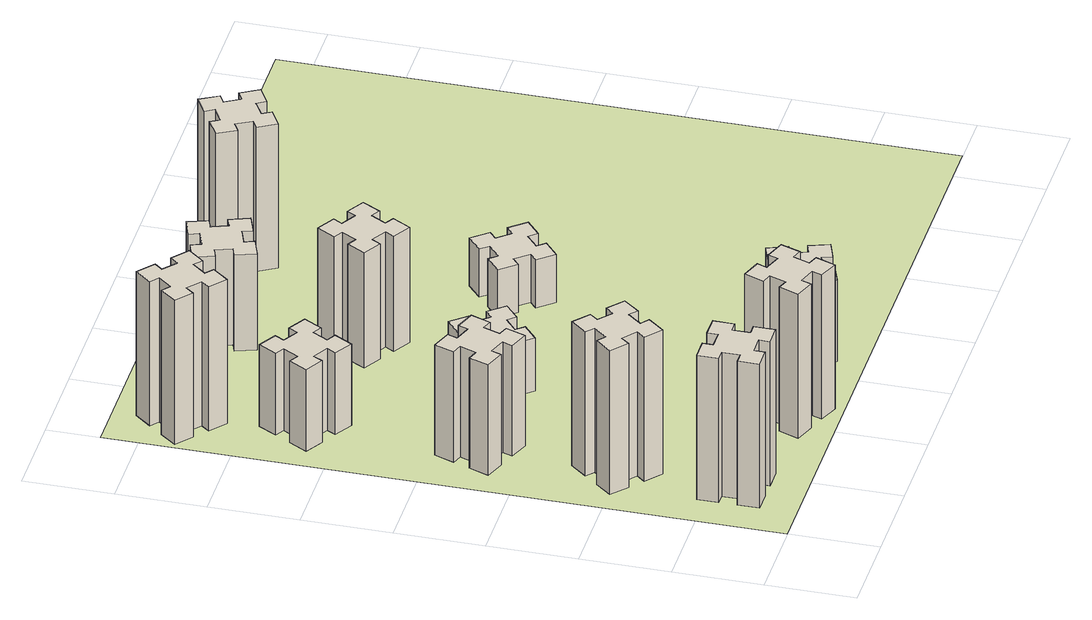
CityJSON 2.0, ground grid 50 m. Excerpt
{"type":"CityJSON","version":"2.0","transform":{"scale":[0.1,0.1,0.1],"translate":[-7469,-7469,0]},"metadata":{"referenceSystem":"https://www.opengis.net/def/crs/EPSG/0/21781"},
"CityObjects":{
"building1":{"type":"Building","attributes":{"class":"1000","function":"1000","usage":"1000","yearOfConstruction":2016,"roofType":"1000","measuredHeight":90,"storeysAboveGround":30,"storeysBelowGround":0},"geometry":[{"type":"Solid","lod":"1","boundaries":[[[[0,1,2,3,4,5,6,7,8,9,10,11,12,13,14,15,16,17,18,19]],[[17,16,20,21]],[[16,15,22,20]],[[15,14,23,22]],[[14,13,24,23]],[[13,12,25,24]],[[12,11,26,25]],[[11,10,27,26]],[[10,9,28,27]],[[9,8,29,28]],[[8,7,30,29]],[[7,6,31,30]],[[6,5,32,31]],[[5,4,33,32]],[[4,3,34,33]],[[3,2,35,34]],[[2,1,36,35]],[[1,0,37,36]],[[0,19,38,37]],[[19,18,39,38]],[[18,17,21,39]],[[24,25,26,27,28,29,30,31,32,33,34,35,36,37,38,39,21,20,22,23]]]]}]},
"building2":{"type":"Building","attributes":{"class":"1000","function":"1000","usage":"1000","yearOfConstruction":2016,"roofType":"1000","measuredHeight":90,"storeysAboveGround":30,"storeysBelowGround":0},"geometry":[{"type":"Solid","lod":"1","boundaries":[[[[40,41,42,43,44,45,46,47,48,49,50,51,52,53,54,55,56,57,58,59]],[[57,56,60,61]],[[56,55,62,60]],[[55,54,63,62]],[[54,53,64,63]],[[53,52,65,64]],[[52,51,66,65]],[[51,50,67,66]],[[50,49,68,67]],[[49,48,69,68]],[[48,47,70,69]],[[47,46,71,70]],[[46,45,72,71]],[[45,44,73,72]],[[44,43,74,73]],[[43,42,75,74]],[[42,41,76,75]],[[41,40,77,76]],[[40,59,78,77]],[[59,58,79,78]],[[58,57,61,79]],[[64,65,66,67,68,69,70,71,72,73,74,75,76,77,78,79,61,60,62,63]]]]}]},
"building3":{"type":"Building","attributes":{"class":"1000","function":"1000","usage":"1000","yearOfConstruction":2016,"roofType":"1000","measuredHeight":69,"storeysAboveGround":30,"storeysBelowGround":0},"geometry":[{"type":"Solid","lod":"1","boundaries":[[[[80,81,82,83,84,85,86,87,88,89,90,91,92,93,94,95,96,97,98,99]],[[97,96,100,101]],[[96,95,102,100]],[[95,94,103,102]],[[94,93,104,103]],[[93,92,105,104]],[[92,91,106,105]],[[91,90,107,106]],[[90,89,108,107]],[[89,88,109,108]],[[88,87,110,109]],[[87,86,111,110]],[[86,85,112,111]],[[85,84,113,112]],[[84,83,114,113]],[[83,82,115,114]],[[82,81,116,115]],[[81,80,117,116]],[[80,99,118,117]],[[99,98,119,118]],[[98,97,101,119]],[[104,105,106,107,108,109,110,111,112,113,114,115,116,117,118,119,101,100,102,103]]]]}]},
"building4":{"type":"Building","attributes":{"class":"1000","function":"1000","usage":"1000","yearOfConstruction":2016,"roofType":"1000","measuredHeight":51,"storeysAboveGround":30,"storeysBelowGround":0},"geometry":[{"type":"Solid","lod":"1","boundaries":[[[[120,121,122,123,124,125,126,127,128,129,130,131,132,133,134,135,136,137,138,139]],[[137,136,140,141]],[[136,135,142,140]],[[135,134,143,142]],[[134,133,144,143]],[[133,132,145,144]],[[132,131,146,145]],[[131,130,147,146]],[[130,129,148,147]],[[129,128,149,148]],[[128,127,150,149]],[[127,126,151,150]],[[126,125,152,151]],[[125,124,153,152]],[[124,123,154,153]],[[123,122,155,154]],[[122,121,156,155]],[[121,120,157,156]],[[120,139,158,157]],[[139,138,159,158]],[[138,137,141,159]],[[144,145,146,147,148,149,150,151,152,153,154,155,156,157,158,159,141,140,142,143]]]]}]},
"building5":{"type":"Building","attributes":{"class":"1000","function":"1000","usage":"1000","yearOfConstruction":2016,"roofType":"1000","measuredHeight":90,"storeysAboveGround":30,"storeysBelowGround":0},"geometry":[{"type":"Solid","lod":"1","boundaries":[[[[160,161,162,163,164,165,166,167,168,169,170,171,172,173,174,175,176,177,178,179]],[[177,176,180,181]],[[176,175,182,180]],[[175,174,183,182]],[[174,173,184,183]],[[173,172,185,184]],[[172,171,186,185]],[[171,170,187,186]],[[170,169,188,187]],[[169,168,189,188]],[[168,167,190,189]],[[167,166,191,190]],[[166,165,192,191]],[[165,164,193,192]],[[164,163,194,193]],[[163,162,195,194]],[[162,161,196,195]],[[161,160,197,196]],[[160,179,198,197]],[[179,178,199,198]],[[178,177,181,199]],[[184,185,186,187,188,189,190,191,192,193,194,195,196,197,198,199,181,180,182,183]]]]}]},
"building6":{"type":"Building","attributes":{"class":"1000","function":"1000","usage":"1000","yearOfConstruction":2016,"roofType":"1000","measuredHeight":90,"storeysAboveGround":30,"storeysBelowGround":0},"geometry":[{"type":"Solid","lod":"1","boundaries":[[[[200,201,202,203,204,205,206,207,208,209,210,211,212,213,214,215,216,217,218,219]],[[217,216,220,221]],[[216,215,222,220]],[[215,214,223,222]],[[214,213,224,223]],[[213,212,225,224]],[[212,211,226,225]],[[211,210,227,226]],[[210,209,228,227]],[[209,208,229,228]],[[208,207,230,229]],[[207,206,231,230]],[[206,205,232,231]],[[205,204,233,232]],[[204,203,234,233]],[[203,202,235,234]],[[202,201,236,235]],[[201,200,237,236]],[[200,219,238,237]],[[219,218,239,238]],[[218,217,221,239]],[[224,225,226,227,228,229,230,231,232,233,234,235,236,237,238,239,221,220,222,223]]]]}]},
"building7":{"type":"Building","attributes":{"class":"1000","function":"1000","usage":"1000","yearOfConstruction":2016,"roofType":"1000","measuredHeight":33,"storeysAboveGround":30,"storeysBelowGround":0},"geometry":[{"type":"Solid","lod":"1","boundaries":[[[[240,241,242,243,244,245,246,247,248,249,250,251,252,253,254,255,256,257,258,259]],[[257,256,260,261]],[[256,255,262,260]],[[255,254,263,262]],[[254,253,264,263]],[[253,252,265,264]],[[252,251,266,265]],[[251,250,267,266]],[[250,249,268,267]],[[249,248,269,268]],[[248,247,270,269]],[[247,246,271,270]],[[246,245,272,271]],[[245,244,273,272]],[[244,243,274,273]],[[243,242,275,274]],[[242,241,276,275]],[[241,240,277,276]],[[240,259,278,277]],[[259,258,279,278]],[[258,257,261,279]],[[264,265,266,267,268,269,270,271,272,273,274,275,276,277,278,279,261,260,262,263]]]]}]},
"building8":{"type":"Building","attributes":{"class":"1000","function":"1000","usage":"1000","yearOfConstruction":2016,"roofType":"1000","measuredHeight":33,"storeysAboveGround":30,"storeysBelowGround":0},"geometry":[{"type":"Solid","lod":"1","boundaries":[[[[280,281,282,283,284,285,286,287,288,289,290,291,292,293,294,295,296,297,298,299]],[[297,296,300,301]],[[296,295,302,300]],[[295,294,303,302]],[[294,293,304,303]],[[293,292,305,304]],[[292,291,306,305]],[[291,290,307,306]],[[290,289,308,307]],[[289,288,309,308]],[[288,287,310,309]],[[287,286,311,310]],[[286,285,312,311]],[[285,284,313,312]],[[284,283,314,313]],[[283,282,315,314]],[[282,281,316,315]],[[281,280,317,316]],[[280,299,318,317]],[[299,298,319,318]],[[298,297,301,319]],[[304,305,306,307,308,309,310,311,312,313,314,315,316,317,318,319,301,300,302,303]]]]}]},
"building9":{"type":"Building","attributes":{"class":"1000","function":"1000","usage":"1000","yearOfConstruction":2016,"roofType":"1000","measuredHeight":51,"storeysAboveGround":30,"storeysBelowGround":0},"geometry":[{"type":"Solid","lod":"1","boundaries":[[[[320,321,322,323,324,325,326,327,328,329,330,331,332,333,334,335,336,337,338,339]],[[337,336,340,341]],[[336,335,342,340]],[[335,334,343,342]],[[334,333,344,343]],[[333,332,345,344]],[[332,331,346,345]],[[331,330,347,346]],[[330,329,348,347]],[[329,328,349,348]],[[328,327,350,349]],[[327,326,351,350]],[[326,325,352,351]],[[325,324,353,352]],[[324,323,354,353]],[[323,322,355,354]],[[322,321,356,355]],[[321,320,357,356]],[[320,339,358,357]],[[339,338,359,358]],[[338,337,341,359]],[[344,345,346,347,348,349,350,351,352,353,354,355,356,357,358,359,341,340,342,343]]]]}]},
"building10":{"type":"Building","attributes":{"class":"1000","function":"1000","usage":"1000","yearOfConstruction":2016,"roofType":"1000","measuredHeight":72,"storeysAboveGround":30,"storeysBelowGround":0},"geometry":[{"type":"Solid","lod":"1","boundaries":[[[[360,361,362,363,364,365,366,367,368,369,370,371,372,373,374,375,376,377,378,379]],[[377,376,380,381]],[[376,375,382,380]],[[375,374,383,382]],[[374,373,384,383]],[[373,372,385,384]],[[372,371,386,385]],[[371,370,387,386]],[[370,369,388,387]],[[369,368,389,388]],[[368,367,390,389]],[[367,366,391,390]],[[366,365,392,391]],[[365,364,393,392]],[[364,363,394,393]],[[363,362,395,394]],[[362,361,396,395]],[[361,360,397,396]],[[360,379,398,397]],[[379,378,399,398]],[[378,377,381,399]],[[384,385,386,387,388,389,390,391,392,393,394,395,396,397,398,399,381,380,382,383]]]]}]},
"building11":{"type":"Building","attributes":{"class":"1000","function":"1000","usage":"1000","yearOfConstruction":2016,"roofType":"1000","measuredHeight":60,"storeysAboveGround":30,"storeysBelowGround":0},"geometry":[{"type":"Solid","lod":"1","boundaries":[[[[400,401,402,403,404,405,406,407,408,409,410,411,412,413,414,415,416,417,418,419]],[[417,416,420,421]],[[416,415,422,420]],[[415,414,423,422]],[[414,413,424,423]],[[413,412,425,424]],[[412,411,426,425]],[[411,410,427,426]],[[410,409,428,427]],[[409,408,429,428]],[[408,407,430,429]],[[407,406,431,430]],[[406,405,432,431]],[[405,404,433,432]],[[404,403,434,433]],[[403,402,435,434]],[[402,401,436,435]],[[401,400,437,436]],[[400,419,438,437]],[[419,418,439,438]],[[418,417,421,439]],[[424,425,426,427,428,429,430,431,432,433,434,435,436,437,438,439,421,420,422,423]]]]}]},
"building12":{"type":"Building","attributes":{"class":"1000","function":"1000","usage":"1000","yearOfConstruction":2016,"roofType":"1000","measuredHeight":30,"storeysAboveGround":30,"storeysBelowGround":0},"geometry":[{"type":"Solid","lod":"1","boundaries":[[[[440,441,442,443,444,445,446,447,448,449,450,451,452,453,454,455,456,457,458,459]],[[457,456,460,461]],[[456,455,462,460]],[[455,454,463,462]],[[454,453,464,463]],[[453,452,465,464]],[[452,451,466,465]],[[451,450,467,466]],[[450,449,468,467]],[[449,448,469,468]],[[448,447,470,469]],[[447,446,471,470]],[[446,445,472,471]],[[445,444,473,472]],[[444,443,474,473]],[[443,442,475,474]],[[442,441,476,475]],[[441,440,477,476]],[[440,459,478,477]],[[459,458,479,478]],[[458,457,461,479]],[[464,465,466,467,468,469,470,471,472,473,474,475,476,477,478,479,461,460,462,463]]]]}]},
"building13":{"type":"Building","attributes":{"class":"1000","function":"1000","usage":"1000","yearOfConstruction":2016,"roofType":"1000","measuredHeight":90,"storeysAboveGround":30,"storeysBelowGround":0},"geometry":[{"type":"Solid","lod":"1","boundaries":[[[[480,481,482,483,484,485,486,487,488,489,490,491,492,493,494,495,496,497,498,499]],[[497,496,500,501]],[[496,495,502,500]],[[495,494,503,502]],[[494,493,504,503]],[[493,492,505,504]],[[492,491,506,505]],[[491,490,507,506]],[[490,489,508,507]],[[489,488,509,508]],[[488,487,510,509]],[[487,486,511,510]],[[486,485,512,511]],[[485,484,513,512]],[[484,483,514,513]],[[483,482,515,514]],[[482,481,516,515]],[[481,480,517,516]],[[480,499,518,517]],[[499,498,519,518]],[[498,497,501,519]],[[504,505,506,507,508,509,510,511,512,513,514,515,516,517,518,519,501,500,502,503]]]]}]},
"landuse1":{"type":"LandUse","attributes":{"name":"plot1","function":"1010"},"geometry":[{"type":"MultiSurface","lod":"1","boundaries":[[[520,521,522,523]]]}]}
},
"vertices":[
[265,425,0],[265,325,0],[205,325,0],[205,205,0],[325,205,0],[325,265,0],[425,265,0],[425,205,0],[545,205,0],[545,325,0],[485,325,0],[485,425,0],[545,425,0],[545,545,0],[425,545,0],[425,485,0],[325,485,0],[325,545,0],[205,545,0],[205,425,0],[325,485,900],[325,545,900],[425,485,900],[425,545,900],[545,545,900],[545,425,900],[485,425,900],[485,325,900],[545,325,900],[545,205,900],[425,205,900],[425,265,900],[325,265,900],[325,205,900],[205,205,900],[205,325,900],[265,325,900],[265,425,900],[205,425,900],[205,545,900],
[484,1067,0],[408,1132,0],[446,1178,0],[354,1255,0],[277,1163,0],[323,1124,0],[259,1048,0],[213,1086,0],[136,994,0],[228,917,0],[266,963,0],[343,899,0],[304,853,0],[396,776,0],[473,868,0],[427,906,0],[492,983,0],[538,944,0],[615,1036,0],[523,1113,0],[492,983,900],[538,944,900],[427,906,900],[473,868,900],[396,776,900],[304,853,900],[343,899,900],[266,963,900],[228,917,900],[136,994,900],[213,1086,900],[259,1048,900],[323,1124,900],[277,1163,900],[354,1255,900],[446,1178,900],[408,1132,900],[484,1067,900],[523,1113,900],[615,1036,900],
[291,1669,0],[385,1635,0],[364,1579,0],[477,1537,0],[518,1650,0],[462,1671,0],[496,1765,0],[552,1744,0],[593,1857,0],[480,1898,0],[460,1842,0],[366,1876,0],[387,1932,0],[274,1973,0],[233,1860,0],[289,1840,0],[255,1746,0],[199,1767,0],[157,1654,0],[270,1613,0],[255,1746,690],[199,1767,690],[289,1840,690],[233,1860,690],[274,1973,690],[387,1932,690],[366,1876,690],[460,1842,690],[480,1898,690],[593,1857,690],[552,1744,690],[496,1765,690],[462,1671,690],[518,1650,690],[477,1537,690],[364,1579,690],[385,1635,690],[291,1669,690],[270,1613,690],[157,1654,690],
[446,2597,0],[496,2684,0],[548,2654,0],[608,2758,0],[504,2818,0],[474,2766,0],[387,2816,0],[417,2868,0],[313,2928,0],[253,2824,0],[305,2794,0],[255,2707,0],[203,2737,0],[143,2633,0],[247,2573,0],[277,2625,0],[364,2575,0],[334,2523,0],[438,2463,0],[498,2567,0],[364,2575,510],[334,2523,510],[277,2625,510],[247,2573,510],[143,2633,510],[203,2737,510],[255,2707,510],[305,2794,510],[253,2824,510],[313,2928,510],[417,2868,510],[387,2816,510],[474,2766,510],[504,2818,510],[608,2758,510],[548,2654,510],[496,2684,510],[446,2597,510],[498,2567,510],[438,2463,510],
[1029,360,0],[995,266,0],[939,287,0],[897,174,0],[1010,133,0],[1031,189,0],[1125,155,0],[1104,99,0],[1217,57,0],[1258,170,0],[1202,191,0],[1236,285,0],[1292,264,0],[1333,377,0],[1220,418,0],[1200,362,0],[1106,396,0],[1127,452,0],[1014,493,0],[973,380,0],[1106,396,900],[1127,452,900],[1200,362,900],[1220,418,900],[1333,377,900],[1292,264,900],[1236,285,900],[1202,191,900],[1258,170,900],[1217,57,900],[1104,99,900],[1125,155,900],[1031,189,900],[1010,133,900],[897,174,900],[939,287,900],[995,266,900],[1029,360,900],[973,380,900],[1014,493,900],
[384,3387,0],[308,3452,0],[346,3498,0],[254,3575,0],[177,3483,0],[223,3444,0],[159,3368,0],[113,3406,0],[36,3314,0],[128,3237,0],[166,3283,0],[243,3219,0],[204,3173,0],[296,3096,0],[373,3188,0],[327,3226,0],[392,3303,0],[438,3264,0],[515,3356,0],[423,3433,0],[392,3303,900],[438,3264,900],[327,3226,900],[373,3188,900],[296,3096,900],[204,3173,900],[243,3219,900],[166,3283,900],[128,3237,900],[36,3314,900],[113,3406,900],[159,3368,900],[223,3444,900],[177,3483,900],[254,3575,900],[346,3498,900],[308,3452,900],[384,3387,900],[423,3433,900],[515,3356,900],
[1083,1332,0],[1006,1267,0],[968,1313,0],[876,1236,0],[953,1144,0],[999,1183,0],[1063,1106,0],[1017,1068,0],[1094,976,0],[1186,1053,0],[1148,1099,0],[1224,1163,0],[1263,1117,0],[1355,1194,0],[1278,1286,0],[1232,1248,0],[1167,1324,0],[1213,1363,0],[1136,1455,0],[1044,1378,0],[1167,1324,330],[1213,1363,330],[1232,1248,330],[1278,1286,330],[1355,1194,330],[1263,1117,330],[1224,1163,330],[1148,1099,330],[1186,1053,330],[1094,976,330],[1017,1068,330],[1063,1106,330],[999,1183,330],[953,1144,330],[876,1236,330],[968,1313,330],[1006,1267,330],[1083,1332,330],[1044,1378,330],[1136,1455,330],
[983,1972,0],[906,1907,0],[868,1953,0],[776,1876,0],[853,1784,0],[899,1823,0],[963,1746,0],[917,1708,0],[994,1616,0],[1086,1693,0],[1048,1739,0],[1124,1803,0],[1163,1757,0],[1255,1834,0],[1178,1926,0],[1132,1888,0],[1067,1964,0],[1113,2003,0],[1036,2095,0],[944,2018,0],[1067,1964,330],[1113,2003,330],[1132,1888,330],[1178,1926,330],[1255,1834,330],[1163,1757,330],[1124,1803,330],[1048,1739,330],[1086,1693,330],[994,1616,330],[917,1708,330],[963,1746,330],[899,1823,330],[853,1784,330],[776,1876,330],[868,1953,330],[906,1907,330],[983,1972,330],[944,2018,330],[1036,2095,330],
[1765,496,0],[1671,462,0],[1650,518,0],[1537,477,0],[1579,364,0],[1635,385,0],[1669,291,0],[1613,270,0],[1654,157,0],[1767,199,0],[1746,255,0],[1840,289,0],[1860,233,0],[1973,274,0],[1932,387,0],[1876,366,0],[1842,460,0],[1898,480,0],[1857,593,0],[1744,552,0],[1842,460,510],[1898,480,510],[1876,366,510],[1932,387,510],[1973,274,510],[1860,233,510],[1840,289,510],[1746,255,510],[1767,199,510],[1654,157,510],[1613,270,510],[1669,291,510],[1635,385,510],[1579,364,510],[1537,477,510],[1650,518,510],[1671,462,510],[1765,496,510],[1744,552,510],[1857,593,510],
[1314,2666,0],[1227,2716,0],[1257,2768,0],[1153,2828,0],[1093,2724,0],[1145,2694,0],[1095,2607,0],[1043,2637,0],[983,2533,0],[1087,2473,0],[1117,2525,0],[1204,2475,0],[1174,2423,0],[1278,2363,0],[1338,2467,0],[1286,2497,0],[1336,2584,0],[1388,2554,0],[1448,2658,0],[1344,2718,0],[1336,2584,720],[1388,2554,720],[1286,2497,720],[1338,2467,720],[1278,2363,720],[1174,2423,720],[1204,2475,720],[1117,2525,720],[1087,2473,720],[983,2533,720],[1043,2637,720],[1095,2607,720],[1145,2694,720],[1093,2724,720],[1153,2828,720],[1257,2768,720],[1227,2716,720],[1314,2666,720],[1344,2718,720],[1448,2658,720],
[1125,3456,0],[1031,3422,0],[1010,3478,0],[897,3437,0],[939,3324,0],[995,3345,0],[1029,3251,0],[973,3230,0],[1014,3117,0],[1127,3159,0],[1106,3215,0],[1200,3249,0],[1220,3193,0],[1333,3234,0],[1292,3347,0],[1236,3326,0],[1202,3420,0],[1258,3440,0],[1217,3553,0],[1104,3512,0],[1202,3420,600],[1258,3440,600],[1236,3326,600],[1292,3347,600],[1333,3234,600],[1220,3193,600],[1200,3249,600],[1106,3215,600],[1127,3159,600],[1014,3117,600],[973,3230,600],[1029,3251,600],[995,3345,600],[939,3324,600],[897,3437,600],[1010,3478,600],[1031,3422,600],[1125,3456,600],[1104,3512,600],[1217,3553,600],
[1972,1988,0],[1907,2064,0],[1953,2103,0],[1876,2195,0],[1784,2118,0],[1823,2072,0],[1746,2007,0],[1708,2053,0],[1616,1976,0],[1693,1884,0],[1739,1923,0],[1803,1846,0],[1757,1808,0],[1834,1716,0],[1926,1793,0],[1888,1839,0],[1964,1903,0],[2003,1857,0],[2095,1934,0],[2018,2026,0],[1964,1903,300],[2003,1857,300],[1888,1839,300],[1926,1793,300],[1834,1716,300],[1757,1808,300],[1803,1846,300],[1739,1923,300],[1693,1884,300],[1616,1976,300],[1708,2053,300],[1746,2007,300],[1823,2072,300],[1784,2118,300],[1876,2195,300],[1953,2103,300],[1907,2064,300],[1972,1988,300],[2018,2026,300],[2095,1934,300],
[1844,3556,0],[1757,3506,0],[1727,3558,0],[1623,3498,0],[1683,3394,0],[1735,3424,0],[1785,3337,0],[1733,3307,0],[1793,3203,0],[1897,3263,0],[1867,3315,0],[1954,3365,0],[1984,3313,0],[2088,3373,0],[2028,3477,0],[1976,3447,0],[1926,3534,0],[1978,3564,0],[1918,3668,0],[1814,3608,0],[1926,3534,900],[1978,3564,900],[1976,3447,900],[2028,3477,900],[2088,3373,900],[1984,3313,900],[1954,3365,900],[1867,3315,900],[1897,3263,900],[1793,3203,900],[1733,3307,900],[1785,3337,900],[1735,3424,900],[1683,3394,900],[1623,3498,900],[1727,3558,900],[1757,3506,900],[1844,3556,900],[1814,3608,900],[1918,3668,900],
[5,3705,0],[3705,3705,0],[3705,5,0],[5,5,0]
]}
